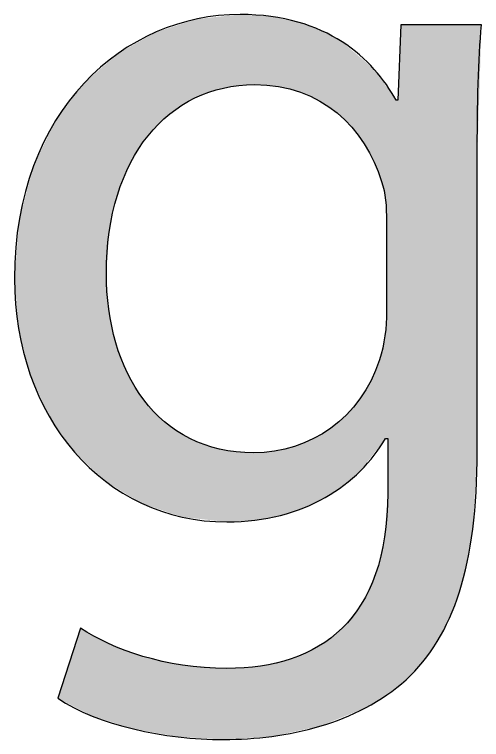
# Model space of a CAD drawing. Extents: x 0 to 360, y -268 to 0.
# Drawn here: x 245.466 to 246.825, y -178.027 to -175.919 of the extents above; entities that cross this region are included whole.
import ezdxf

# ---------------------------------------------------------------- set-up
doc = ezdxf.new("R2010")
doc.units = 0
doc.layers.add('LAYER_1', color=7, linetype='CONTINUOUS')

# ---------------------------------------------------------------- blocks, each defined once
blk = doc.blocks.new('*U265')
at = {"layer": 'LAYER_1', "color": 250}
for points in [[(246.0842, -176.1311), (246.0752, -175.9239), (246.0842, -175.9229)], [(246.1108, -176.1267), (246.0842, -175.9229), (246.1108, -175.9202)], [(246.1185, -176.1254), (246.1108, -175.9202), (246.1185, -175.9194)], [(246.1228, -176.1252), (246.1185, -175.9194), (246.1228, -175.919)], [(246.1648, -176.1229), (246.1648, -175.9217), (246.1653, -176.123)], [(246.1653, -176.123), (246.1653, -175.9217), (246.1819, -176.1243)], [(246.1819, -176.1243), (246.1819, -175.9228), (246.212, -176.1268)], [(245.9762, -176.1698), (245.9553, -175.9454), (245.9762, -175.9388)], [(245.9913, -176.1614), (245.9762, -175.9388), (245.9913, -175.934)], [(245.9982, -176.1586), (245.9913, -175.934), (245.9982, -175.9318)], [(246.0179, -176.1505), (245.9982, -175.9318), (246.0179, -175.9298)], [(246.0316, -176.1448), (246.0179, -175.9298), (246.0316, -175.9284)], [(246.0627, -176.136), (246.0316, -175.9284), (246.0627, -175.9252)], [(246.0741, -176.1327), (246.0627, -175.9252), (246.0741, -175.924)], [(246.0752, -176.1325), (246.0741, -175.924), (246.0752, -175.9239)], [(246.212, -176.1268), (246.212, -175.9248), (246.2149, -176.127)], [(246.2149, -176.127), (246.2149, -175.9254), (246.2229, -176.1277)], [(246.2229, -176.1277), (246.2229, -175.927), (246.2347, -176.1286)], [(246.2347, -176.1286), (246.2347, -175.9294), (246.2401, -176.1301)], [(246.2401, -176.1301), (246.2401, -175.9306), (246.2713, -176.1381)], [(246.2713, -176.1381), (246.2713, -175.937), (246.2811, -176.1407)], [(246.2811, -176.1407), (246.2811, -175.939), (246.2907, -176.1432)], [(246.2907, -176.1432), (246.2907, -175.941), (246.298, -176.145)], [(246.298, -176.145), (246.298, -175.9437), (246.3085, -176.1498)], [(245.9026, -176.2217), (245.8849, -175.9678), (245.9026, -175.9622)], [(245.9178, -176.208), (245.9026, -175.9622), (245.9178, -175.9573)], [(245.9378, -176.1937), (245.9178, -175.9573), (245.9378, -175.951)], [(245.9427, -176.1902), (245.9378, -175.951), (245.9427, -175.9494)], [(245.9533, -176.1826), (245.9427, -175.9494), (245.9533, -175.9461)], [(245.9544, -176.182), (245.9533, -175.9461), (245.9544, -175.9457)], [(245.9553, -176.1815), (245.9544, -175.9457), (245.9553, -175.9454)], [(246.3085, -176.1498), (246.3085, -175.9475), (246.336, -176.1625)], [(246.336, -176.1625), (246.336, -175.9575), (246.3509, -176.1693)], [(246.3509, -176.1693), (246.3509, -175.963), (246.3546, -176.171)], [(246.3546, -176.171), (246.3546, -175.9643), (246.355, -176.1712)], [(246.355, -176.1712), (246.355, -175.9644), (246.3596, -176.1744)], [(246.5906, -177.8648), (246.5817, -176.1679), (246.5906, -175.949)], [(245.8548, -176.2713), (245.8421, -175.9903), (245.8548, -175.9831)], [(245.8707, -176.2536), (245.8548, -175.9831), (245.8707, -175.9742)], [(245.8786, -176.2447), (245.8707, -175.9742), (245.8786, -175.9698)], [(245.8849, -176.2376), (245.8786, -175.9698), (245.8849, -175.9678)], [(246.3596, -176.1744), (246.3596, -175.9661), (246.3701, -176.1816)], [(246.3701, -176.1816), (246.3701, -175.9718), (246.3866, -176.193)], [(246.3866, -176.193), (246.3866, -175.9808), (246.4045, -176.2054)], [(245.8123, -176.3355), (245.8037, -176.0119), (245.8123, -176.0071)], [(245.8168, -176.3278), (245.8123, -176.0071), (245.8168, -176.0045)], [(245.8277, -176.309), (245.8168, -176.0045), (245.8277, -175.9984)], [(245.8359, -176.2976), (245.8277, -175.9984), (245.8359, -175.9938)], [(245.8398, -176.2922), (245.8359, -175.9938), (245.8398, -175.9916)], [(245.8421, -176.289), (245.8398, -175.9916), (245.8421, -175.9903)], [(246.4045, -176.2054), (246.4045, -175.9905), (246.4192, -176.2197)], [(246.4192, -176.2197), (246.4192, -175.9985), (246.4194, -176.2198)], [(246.4194, -176.2198), (246.4194, -175.9986), (246.4248, -176.225)], [(246.4248, -176.225), (246.4248, -176.0032), (246.432, -176.232)], [(245.7829, -176.3955), (245.7676, -176.0322), (245.7829, -176.0236)], [(245.7948, -176.3697), (245.7829, -176.0236), (245.7948, -176.0169)], [(245.8037, -176.3504), (245.7948, -176.0169), (245.8037, -176.0119)], [(246.432, -176.232), (246.432, -176.0093), (246.4475, -176.2471)], [(246.4475, -176.2471), (246.4475, -176.0226), (246.4712, -176.2786)], [(245.7517, -176.4963), (245.7417, -176.0547), (245.7517, -176.046)], [(245.7608, -176.4619), (245.7517, -176.046), (245.7608, -176.0381)], [(245.7655, -176.4442), (245.7608, -176.0381), (245.7655, -176.034)], [(245.7676, -176.4385), (245.7655, -176.034), (245.7676, -176.0322)], [(246.4712, -176.2786), (246.4712, -176.0429), (246.4725, -176.2802)], [(246.4725, -176.2802), (246.4725, -176.0439), (246.4752, -176.2839)], [(246.4752, -176.2839), (246.4752, -176.0463), (246.4835, -176.2949)], [(245.7306, -177.2762), (245.6926, -176.0975), (245.7306, -176.0644)], [(245.7335, -177.278), (245.7306, -176.0644), (245.7335, -176.0619)], [(245.7306, -177.2762), (245.7306, -176.0644), (245.7335, -177.278)], [(245.74, -176.576), (245.7335, -176.0619), (245.74, -176.0562)], [(245.7403, -176.5715), (245.74, -176.0562), (245.7403, -176.0559)], [(245.7417, -176.5516), (245.7403, -176.0559), (245.7417, -176.0547)], [(246.4835, -176.2949), (246.4835, -176.0533), (246.4878, -176.3028)], [(246.4878, -176.3028), (246.4878, -176.057), (246.5035, -176.3316)], [(246.5035, -176.3316), (246.5035, -176.0704), (246.5124, -176.3479)], [(246.5124, -176.3479), (246.5124, -176.078), (246.5129, -176.3491)], [(246.5129, -176.3491), (246.5129, -176.0784), (246.5169, -176.3597)], [(246.5169, -176.3597), (246.5169, -176.0841), (246.5279, -176.3885)], [(245.6926, -177.2404), (245.6686, -176.1184), (245.6926, -176.0975)], [(245.6926, -177.2404), (245.6926, -176.0975), (245.7306, -177.2762)], [(246.5279, -176.3885), (246.5279, -176.0997), (246.5341, -176.4047)], [(246.5341, -176.4047), (246.5341, -176.1085), (246.543, -176.446)], [(245.6584, -177.2081), (245.6403, -176.1556), (245.6584, -176.1319)], [(245.6686, -177.2178), (245.6584, -176.1319), (245.6686, -176.1184)], [(245.6584, -177.2081), (245.6584, -176.1319), (245.6686, -177.2178)], [(245.6686, -177.2178), (245.6686, -176.1184), (245.6926, -177.2404)], [(246.543, -176.446), (246.543, -176.121), (246.544, -176.4504)], [(246.544, -176.4504), (246.544, -176.1223), (246.5458, -176.4588)], [(246.5458, -176.4588), (246.5458, -176.1249), (246.5458, -176.4607)], [(246.5458, -176.4607), (246.5458, -176.125), (246.5486, -176.5217)], [(245.6403, -177.1911), (245.5922, -176.2187), (245.6403, -176.1556)], [(245.6403, -177.1911), (245.6403, -176.1556), (245.6584, -177.2081)], [(245.5922, -177.123), (245.5854, -176.2276), (245.5922, -176.2187)], [(245.5922, -177.123), (245.5922, -176.2187), (245.6403, -177.1911)], [(245.5854, -177.1133), (245.5669, -176.2659), (245.5854, -176.2276)], [(245.5854, -177.1133), (245.5854, -176.2276), (245.5922, -177.123)], [(245.5669, -177.087), (245.5216, -176.3592), (245.5669, -176.2659)], [(245.5669, -177.087), (245.5669, -176.2659), (245.5854, -177.1133)], [(245.5216, -176.9874), (245.5121, -176.3944), (245.5216, -176.3592)], [(245.5216, -176.9874), (245.5216, -176.3592), (245.5669, -177.087)], [(245.5121, -176.9667), (245.4806, -176.5124), (245.5121, -176.3944)], [(245.5121, -176.9667), (245.5121, -176.3944), (245.5216, -176.9874)], [(245.4806, -176.8427), (245.478, -176.5443), (245.4806, -176.5124)], [(245.4806, -176.8427), (245.4806, -176.5124), (245.5121, -176.9667)], [(245.478, -176.8323), (245.4662, -176.6865), (245.478, -176.5443)], [(245.478, -176.8323), (245.478, -176.5443), (245.4806, -176.8427)], [(245.7335, -177.278), (245.7335, -176.6716), (245.74, -177.282)], [(245.74, -177.282), (245.74, -176.7711), (245.7403, -177.2822)], [(245.7403, -177.2822), (245.7403, -176.7758), (245.7417, -177.283)], [(245.7417, -177.283), (245.7417, -176.7823), (245.7517, -177.2891)], [(246.5486, -177.1513), (246.5458, -176.8242), (246.5486, -176.7825)], [(245.7517, -177.2891), (245.7517, -176.83), (245.7608, -177.2946)], [(246.5458, -177.1514), (246.544, -176.8529), (246.5458, -176.8255)], [(246.5458, -177.1513), (246.5458, -176.8255), (246.5458, -176.8242)], [(246.543, -177.1549), (246.5341, -176.8961), (246.543, -176.857)], [(246.544, -177.1537), (246.543, -176.857), (246.544, -176.8529)], [(245.7608, -177.2946), (245.7608, -176.8733), (245.7655, -177.2974)], [(245.7655, -177.2974), (245.7655, -176.8855), (245.7676, -177.2987)], [(245.7676, -177.2987), (245.7676, -176.8909), (245.7829, -177.308)], [(246.5341, -177.1664), (246.5279, -176.9234), (246.5341, -176.8961)], [(245.7829, -177.308), (245.7829, -176.9308), (245.7948, -177.3152)], [(246.5279, -177.1745), (246.5169, -176.9504), (246.5279, -176.9234)], [(246.5169, -177.1887), (246.5129, -176.9603), (246.5169, -176.9504)], [(245.7948, -177.3152), (245.7948, -176.9619), (245.8037, -177.3206)], [(246.5124, -177.1945), (246.5035, -176.9832), (246.5124, -176.9614)], [(246.5129, -177.1939), (246.5124, -176.9614), (246.5129, -176.9603)], [(245.8037, -177.3206), (245.8037, -176.9781), (245.8123, -177.3258)], [(245.8123, -177.3258), (245.8123, -176.9939), (245.8168, -177.3285)], [(246.5035, -177.206), (246.4878, -177.0091), (246.5035, -176.9832)], [(245.8168, -177.3285), (245.8168, -177.0021), (245.8277, -177.3351)], [(245.8277, -177.3351), (245.8277, -177.0181), (245.8359, -177.3401)], [(246.4835, -177.2319), (246.4752, -177.0299), (246.4835, -177.0162)], [(246.4878, -177.2263), (246.4835, -177.0162), (246.4878, -177.0091)], [(245.8359, -177.3401), (245.8359, -177.0302), (245.8398, -177.3414)], [(245.8398, -177.3414), (245.8398, -177.0359), (245.8421, -177.3422)], [(245.8421, -177.3422), (245.8421, -177.0393), (245.8548, -177.3465)], [(246.4712, -177.2473), (246.4475, -177.0643), (246.4712, -177.0364)], [(246.4725, -177.2462), (246.4712, -177.0364), (246.4725, -177.0344)], [(246.4752, -177.2426), (246.4725, -177.0344), (246.4752, -177.0299)], [(245.8548, -177.3465), (245.8548, -177.0544), (245.8707, -177.3519)], [(245.8707, -177.3519), (245.8707, -177.0731), (245.8786, -177.3546)], [(245.8786, -177.3546), (245.8786, -177.0806), (245.8849, -177.3567)], [(246.432, -177.2813), (246.4248, -177.0887), (246.432, -177.0826)], [(246.4475, -177.2678), (246.432, -177.0826), (246.4475, -177.0643)], [(245.8849, -177.3567), (245.8849, -177.0866), (245.9026, -177.3627)], [(245.9026, -177.3627), (245.9026, -177.1034), (245.9178, -177.3679)], [(246.4192, -177.2911), (246.4045, -177.106), (246.4192, -177.0935)], [(246.4194, -177.291), (246.4192, -177.0935), (246.4194, -177.0933)], [(246.4248, -177.2875), (246.4194, -177.0933), (246.4248, -177.0887)], [(245.9178, -177.3679), (245.9178, -177.1147), (245.9378, -177.3746)], [(246.3866, -177.3125), (246.3701, -177.1314), (246.3866, -177.1213)], [(246.4045, -177.3008), (246.3866, -177.1213), (246.4045, -177.106)], [(245.9378, -177.3746), (245.9378, -177.1297), (245.9427, -177.3763)], [(245.9427, -177.3763), (245.9427, -177.1325), (245.9533, -177.3799)], [(245.9533, -177.3799), (245.9533, -177.1387), (245.9544, -177.3802)], [(245.9544, -177.3802), (245.9544, -177.1393), (245.9553, -177.3803)], [(245.9553, -177.3803), (245.9553, -177.1398), (245.9762, -177.3826)], [(246.3509, -177.3326), (246.336, -177.1522), (246.3509, -177.1431)], [(246.3546, -177.3308), (246.3509, -177.1431), (246.3546, -177.1408)], [(246.355, -177.3306), (246.3546, -177.1408), (246.355, -177.1406)], [(246.3596, -177.3284), (246.355, -177.1406), (246.3596, -177.1378)], [(246.3701, -177.3234), (246.3596, -177.1378), (246.3701, -177.1314)], [(245.9762, -177.3826), (245.9762, -177.1519), (245.9913, -177.3842)], [(245.9913, -177.3842), (245.9913, -177.1583), (245.9982, -177.3849)], [(245.9982, -177.3849), (245.9982, -177.1612), (246.0179, -177.3871)], [(246.3085, -177.3529), (246.298, -177.1678), (246.3085, -177.1635)], [(246.336, -177.3397), (246.3085, -177.1635), (246.336, -177.1522)], [(246.0179, -177.3871), (246.0179, -177.1696), (246.0316, -177.3885)], [(246.0316, -177.3885), (246.0316, -177.1736), (246.0627, -177.3919)], [(246.0627, -177.3919), (246.0627, -177.1826), (246.0741, -177.3931)], [(246.0741, -177.3931), (246.0741, -177.1845), (246.0752, -177.3932)], [(246.0752, -177.3932), (246.0752, -177.1847), (246.0842, -177.3942)], [(246.2347, -177.3762), (246.2229, -177.1886), (246.2347, -177.1858)], [(246.2401, -177.3752), (246.2347, -177.1858), (246.2401, -177.1845)], [(246.2713, -177.3651), (246.2401, -177.1845), (246.2713, -177.1771)], [(246.2811, -177.3618), (246.2713, -177.1771), (246.2811, -177.1748)], [(246.2907, -177.3587), (246.2811, -177.1748), (246.2907, -177.1708)], [(246.298, -177.3563), (246.2907, -177.1708), (246.298, -177.1678)], [(246.1648, -177.3893), (246.1621, -177.1933), (246.1648, -177.1931)], [(246.1653, -177.3893), (246.1648, -177.1931), (246.1653, -177.1931)], [(246.1819, -177.3862), (246.1653, -177.1931), (246.1819, -177.1918)], [(246.212, -177.3805), (246.1819, -177.1918), (246.212, -177.1895)], [(246.2149, -177.38), (246.212, -177.1895), (246.2149, -177.1892)], [(246.2229, -177.3785), (246.2149, -177.1892), (246.2229, -177.1886)], [(246.552, -177.8951), (246.5491, -177.3515), (246.552, -177.3103)], [(246.5491, -177.8974), (246.5486, -177.3591), (246.5491, -177.3515)], [(246.5486, -177.8977), (246.5458, -177.3981), (246.5486, -177.3591)], [(246.5458, -177.8994), (246.544, -177.4249), (246.5458, -177.3993)], [(246.5458, -177.8994), (246.5458, -177.3993), (246.5458, -177.3981)], [(246.543, -177.9011), (246.5341, -177.4747), (246.543, -177.4381)], [(246.544, -177.9005), (246.543, -177.4381), (246.544, -177.4249)], [(246.5341, -177.9065), (246.5279, -177.5002), (246.5341, -177.4747)], [(246.5279, -177.9102), (246.5169, -177.5455), (246.5279, -177.5002)], [(246.5169, -177.9169), (246.5129, -177.5541), (246.5169, -177.5455)], [(246.5124, -177.9196), (246.5035, -177.5738), (246.5124, -177.555)], [(246.5129, -177.9193), (246.5124, -177.555), (246.5129, -177.5541)], [(246.5035, -177.925), (246.4878, -177.607), (246.5035, -177.5738)], [(246.4878, -177.9345), (246.4835, -177.6162), (246.4878, -177.607)], [(246.4835, -177.9362), (246.4752, -177.6336), (246.4835, -177.6162)], [(246.4712, -177.9412), (246.4475, -177.6683), (246.4712, -177.6386)], [(246.4725, -177.9407), (246.4712, -177.6386), (246.4725, -177.6371)], [(246.4752, -177.9396), (246.4725, -177.6371), (246.4752, -177.6336)], [(246.4475, -177.9508), (246.432, -177.6877), (246.4475, -177.6683)], [(246.432, -177.9571), (246.4248, -177.6967), (246.432, -177.6877)], [(245.6584, -177.941), (245.6403, -177.7588), (245.6584, -177.703)], [(245.6584, -177.941), (245.6584, -177.703), (245.6686, -177.9462)], [(245.6686, -177.9462), (245.6686, -177.7087), (245.6926, -177.9585)], [(246.4045, -177.9682), (246.3866, -177.7286), (246.4045, -177.7149)], [(246.4192, -177.9623), (246.4045, -177.7149), (246.4192, -177.7036)], [(246.4194, -177.9622), (246.4192, -177.7036), (246.4194, -177.7034)], [(246.4248, -177.96), (246.4194, -177.7034), (246.4248, -177.6967)], [(245.6926, -177.9585), (245.6926, -177.7218), (245.7306, -177.9705)], [(246.3866, -177.9755), (246.3701, -177.7413), (246.3866, -177.7286)], [(245.7306, -177.9705), (245.7306, -177.7427), (245.7335, -177.9714)], [(245.7335, -177.9714), (245.7335, -177.7443), (245.74, -177.9734)], [(245.74, -177.9734), (245.74, -177.7479), (245.7403, -177.9735)], [(245.7403, -177.9735), (245.7403, -177.748), (245.7417, -177.974)], [(245.7417, -177.974), (245.7417, -177.7485), (245.7517, -177.9771)], [(245.7517, -177.9771), (245.7517, -177.7523), (245.7608, -177.98)], [(245.7608, -177.98), (245.7608, -177.7557), (245.7655, -177.9814)], [(245.7655, -177.9814), (245.7655, -177.7574), (245.7676, -177.9821)], [(246.3509, -177.9891), (246.336, -177.7627), (246.3509, -177.756)], [(246.3546, -177.9883), (246.3509, -177.756), (246.3546, -177.7531)], [(246.355, -177.9883), (246.3546, -177.7531), (246.355, -177.7528)], [(246.3596, -177.9864), (246.355, -177.7528), (246.3596, -177.7493)], [(246.3701, -177.9822), (246.3596, -177.7493), (246.3701, -177.7413)], [(245.6403, -177.9317), (245.5922, -177.907), (245.6403, -177.7588)], [(245.6403, -177.9317), (245.6403, -177.7588), (245.6584, -177.941)], [(245.7676, -177.9821), (245.7676, -177.7582), (245.7829, -177.9869)], [(245.7829, -177.9869), (245.7829, -177.7639), (245.7948, -177.9906)], [(245.7948, -177.9906), (245.7948, -177.7683), (245.8037, -177.9934)], [(245.8037, -177.9934), (245.8037, -177.7717), (245.8123, -177.9961)], [(245.8123, -177.9961), (245.8123, -177.7749), (245.8168, -177.9969)], [(245.8168, -177.9969), (245.8168, -177.7766), (245.8277, -177.9988)], [(246.3085, -177.9981), (246.298, -177.78), (246.3085, -177.7753)], [(246.336, -177.9923), (246.3085, -177.7753), (246.336, -177.7627)], [(245.8277, -177.9988), (245.8277, -177.7806), (245.8359, -178.0003)], [(245.8359, -178.0003), (245.8359, -177.7837), (245.8398, -178.001)], [(245.8398, -178.001), (245.8398, -177.7851), (245.8421, -178.0014)], [(245.8421, -178.0014), (245.8421, -177.7857), (245.8548, -178.0036)], [(245.8548, -178.0036), (245.8548, -177.7885), (245.8707, -178.0064)], [(245.8707, -178.0064), (245.8707, -177.792), (245.8786, -178.0078)], [(245.8786, -178.0078), (245.8786, -177.7937), (245.8849, -178.0089)], [(245.8849, -178.0089), (245.8849, -177.7951), (245.9026, -178.012)], [(245.9026, -178.012), (245.9026, -177.799), (245.9178, -178.0147)], [(246.2401, -178.0125), (246.2347, -177.8008), (246.2401, -177.7995)], [(246.2713, -178.0059), (246.2401, -177.7995), (246.2713, -177.7922)], [(246.2811, -178.0038), (246.2713, -177.7922), (246.2811, -177.7877)], [(246.2907, -178.0018), (246.2811, -177.7877), (246.2907, -177.7833)], [(246.298, -178.0003), (246.2907, -177.7833), (246.298, -177.78)], [(245.9178, -178.0147), (245.9178, -177.8023), (245.9378, -178.0182)], [(245.9378, -178.0182), (245.9378, -177.8067), (245.9427, -178.0191)], [(245.9427, -178.0191), (245.9427, -177.8078), (245.9533, -178.0197)], [(245.9533, -178.0197), (245.9533, -177.8101), (245.9544, -178.0198)], [(245.9544, -178.0198), (245.9544, -177.8104), (245.9553, -178.0198)], [(245.9553, -178.0198), (245.9553, -177.8106), (245.9762, -178.021)], [(245.9762, -178.021), (245.9762, -177.8121), (245.9913, -178.0219)], [(245.9913, -178.0219), (245.9913, -177.8132), (245.9982, -178.0223)], [(245.9982, -178.0223), (245.9982, -177.8137), (246.0179, -178.0235)], [(246.0179, -178.0235), (246.0179, -177.8151), (246.0316, -178.0243)], [(246.0316, -178.0243), (246.0316, -177.8161), (246.0627, -178.0261)], [(246.0627, -178.0261), (246.0627, -177.8184), (246.0741, -178.0268)], [(246.0741, -178.0268), (246.0741, -177.8192), (246.0752, -178.0269)], [(246.1108, -178.0246), (246.0842, -177.82), (246.1108, -177.8181)], [(246.1185, -178.0241), (246.1108, -177.8181), (246.1185, -177.8176)], [(246.1228, -178.0238), (246.1185, -177.8176), (246.1228, -177.8173)], [(246.1621, -178.0212), (246.1228, -177.8173), (246.1621, -177.8146)], [(246.1648, -178.0211), (246.1621, -177.8146), (246.1648, -177.8144)], [(246.1653, -178.021), (246.1648, -177.8144), (246.1653, -177.8144)], [(246.1819, -178.02), (246.1653, -177.8144), (246.1819, -177.8132)], [(246.212, -178.018), (246.1819, -177.8132), (246.212, -177.8061)], [(246.2149, -178.0178), (246.212, -177.8061), (246.2149, -177.8054)], [(246.2229, -178.0161), (246.2149, -177.8054), (246.2229, -177.8036)], [(246.2347, -178.0136), (246.2229, -177.8036), (246.2347, -177.8008)]]:
    blk.add_solid(points, dxfattribs=at)
at = {"layer": 'LAYER_1', "color": 250, "extrusion": (0, 0, -1)}
for points in [[(-246.0842, -176.1311), (-246.0842, -175.9229), (-246.1108, -176.1267)], [(-246.1108, -176.1267), (-246.1108, -175.9202), (-246.1185, -176.1254)], [(-246.1185, -176.1254), (-246.1185, -175.9194), (-246.1228, -176.1252)], [(-246.1228, -176.1252), (-246.1228, -175.919), (-246.1621, -176.1231)], [(-246.1621, -176.1231), (-246.1228, -175.919), (-246.1621, -175.9215)], [(-246.1621, -176.1231), (-246.1621, -175.9215), (-246.1648, -176.1229)], [(-246.1648, -176.1229), (-246.1621, -175.9215), (-246.1648, -175.9217)], [(-246.1653, -176.123), (-246.1648, -175.9217), (-246.1653, -175.9217)], [(-246.1819, -176.1243), (-246.1653, -175.9217), (-246.1819, -175.9228)], [(-246.212, -176.1268), (-246.1819, -175.9228), (-246.212, -175.9248)], [(-245.9762, -176.1698), (-245.9762, -175.9388), (-245.9913, -176.1614)], [(-245.9913, -176.1614), (-245.9913, -175.934), (-245.9982, -176.1586)], [(-245.9982, -176.1586), (-245.9982, -175.9318), (-246.0179, -176.1505)], [(-246.0179, -176.1505), (-246.0179, -175.9298), (-246.0316, -176.1448)], [(-246.0316, -176.1448), (-246.0316, -175.9284), (-246.0627, -176.136)], [(-246.0627, -176.136), (-246.0627, -175.9252), (-246.0741, -176.1327)], [(-246.0741, -176.1327), (-246.0741, -175.924), (-246.0752, -176.1325)], [(-246.0752, -176.1325), (-246.0752, -175.9239), (-246.0842, -176.1311)], [(-246.2149, -176.127), (-246.212, -175.9248), (-246.2149, -175.9254)], [(-246.2229, -176.1277), (-246.2149, -175.9254), (-246.2229, -175.927)], [(-246.2347, -176.1286), (-246.2229, -175.927), (-246.2347, -175.9294)], [(-246.2401, -176.1301), (-246.2347, -175.9294), (-246.2401, -175.9306)], [(-246.2713, -176.1381), (-246.2401, -175.9306), (-246.2713, -175.937)], [(-246.2811, -176.1407), (-246.2713, -175.937), (-246.2811, -175.939)], [(-246.2907, -176.1432), (-246.2811, -175.939), (-246.2907, -175.941)], [(-246.298, -176.145), (-246.2907, -175.941), (-246.298, -175.9437)], [(-246.3085, -176.1498), (-246.298, -175.9437), (-246.3085, -175.9475)], [(-245.9026, -176.2217), (-245.9026, -175.9622), (-245.9178, -176.208)], [(-245.9178, -176.208), (-245.9178, -175.9573), (-245.9378, -176.1937)], [(-245.9378, -176.1937), (-245.9378, -175.951), (-245.9427, -176.1902)], [(-245.9427, -176.1902), (-245.9427, -175.9494), (-245.9533, -176.1826)], [(-245.9533, -176.1826), (-245.9533, -175.9461), (-245.9544, -176.182)], [(-245.9544, -176.182), (-245.9544, -175.9457), (-245.9553, -176.1815)], [(-245.9553, -176.1815), (-245.9553, -175.9454), (-245.9762, -176.1698)], [(-246.336, -176.1625), (-246.3085, -175.9475), (-246.336, -175.9575)], [(-246.3509, -176.1693), (-246.336, -175.9575), (-246.3509, -175.963)], [(-246.3546, -176.171), (-246.3509, -175.963), (-246.3546, -175.9643)], [(-246.355, -176.1712), (-246.3546, -175.9643), (-246.355, -175.9644)], [(-246.3596, -176.1744), (-246.355, -175.9644), (-246.3596, -175.9661)], [(-246.5906, -177.8648), (-246.5906, -175.949), (-246.6058, -177.8529)], [(-246.6058, -177.8529), (-246.5906, -175.949), (-246.6058, -175.949)], [(-246.6058, -177.8529), (-246.6058, -175.949), (-246.6542, -177.8011)], [(-246.6542, -177.8011), (-246.6058, -175.949), (-246.6542, -175.949)], [(-246.6542, -177.8011), (-246.6542, -175.949), (-246.6962, -177.7418)], [(-246.6962, -177.7418), (-246.6542, -175.949), (-246.6962, -175.949)], [(-246.6962, -177.7418), (-246.6962, -175.949), (-246.7318, -177.6742)], [(-246.7318, -177.6742), (-246.6962, -175.949), (-246.7318, -175.949)], [(-246.7318, -177.6742), (-246.7318, -175.949), (-246.7608, -177.5977)], [(-246.7608, -177.5977), (-246.7318, -175.949), (-246.7608, -175.949)], [(-246.7608, -177.5977), (-246.7608, -175.949), (-246.7834, -177.5115)], [(-246.7834, -177.5115), (-246.7608, -175.949), (-246.7834, -175.949)], [(-246.7834, -177.5115), (-246.7834, -175.949), (-246.7996, -177.4149)], [(-246.7996, -177.4149), (-246.7834, -175.949), (-246.7996, -175.949)], [(-246.7996, -177.4149), (-246.7996, -175.949), (-246.8125, -177.1873)], [(-246.8125, -177.1873), (-246.7996, -175.949), (-246.8125, -175.949)], [(-246.8125, -176.3448), (-246.8125, -175.949), (-246.8249, -175.949)], [(-245.8548, -176.2713), (-245.8548, -175.9831), (-245.8707, -176.2536)], [(-245.8707, -176.2536), (-245.8707, -175.9742), (-245.8786, -176.2447)], [(-245.8786, -176.2447), (-245.8786, -175.9698), (-245.8849, -176.2376)], [(-245.8849, -176.2376), (-245.8849, -175.9678), (-245.9026, -176.2217)], [(-246.3701, -176.1816), (-246.3596, -175.9661), (-246.3701, -175.9718)], [(-246.3866, -176.193), (-246.3701, -175.9718), (-246.3866, -175.9808)], [(-246.4045, -176.2054), (-246.3866, -175.9808), (-246.4045, -175.9905)], [(-245.8123, -176.3355), (-245.8123, -176.0071), (-245.8168, -176.3278)], [(-245.8168, -176.3278), (-245.8168, -176.0045), (-245.8277, -176.309)], [(-245.8277, -176.309), (-245.8277, -175.9984), (-245.8359, -176.2976)], [(-245.8359, -176.2976), (-245.8359, -175.9938), (-245.8398, -176.2922)], [(-245.8398, -176.2922), (-245.8398, -175.9916), (-245.8421, -176.289)], [(-245.8421, -176.289), (-245.8421, -175.9903), (-245.8548, -176.2713)], [(-246.4192, -176.2197), (-246.4045, -175.9905), (-246.4192, -175.9985)], [(-246.4194, -176.2198), (-246.4192, -175.9985), (-246.4194, -175.9986)], [(-246.4248, -176.225), (-246.4194, -175.9986), (-246.4248, -176.0032)], [(-246.432, -176.232), (-246.4248, -176.0032), (-246.432, -176.0093)], [(-245.7829, -176.3955), (-245.7829, -176.0236), (-245.7948, -176.3697)], [(-245.7948, -176.3697), (-245.7948, -176.0169), (-245.8037, -176.3504)], [(-245.8037, -176.3504), (-245.8037, -176.0119), (-245.8123, -176.3355)], [(-246.4475, -176.2471), (-246.432, -176.0093), (-246.4475, -176.0226)], [(-246.4712, -176.2786), (-246.4475, -176.0226), (-246.4712, -176.0429)], [(-245.7517, -176.4963), (-245.7517, -176.046), (-245.7608, -176.4619)], [(-245.7608, -176.4619), (-245.7608, -176.0381), (-245.7655, -176.4442)], [(-245.7655, -176.4442), (-245.7655, -176.034), (-245.7676, -176.4385)], [(-245.7676, -176.4385), (-245.7676, -176.0322), (-245.7829, -176.3955)], [(-246.4725, -176.2802), (-246.4712, -176.0429), (-246.4725, -176.0439)], [(-246.4752, -176.2839), (-246.4725, -176.0439), (-246.4752, -176.0463)], [(-246.4835, -176.2949), (-246.4752, -176.0463), (-246.4835, -176.0533)], [(-245.7335, -176.6716), (-245.7335, -176.0619), (-245.74, -176.576)], [(-245.74, -176.576), (-245.74, -176.0562), (-245.7403, -176.5715)], [(-245.7403, -176.5715), (-245.7403, -176.0559), (-245.7417, -176.5516)], [(-245.7417, -176.5516), (-245.7417, -176.0547), (-245.7517, -176.4963)], [(-246.4878, -176.3028), (-246.4835, -176.0533), (-246.4878, -176.057)], [(-246.5035, -176.3316), (-246.4878, -176.057), (-246.5035, -176.0704)], [(-246.5124, -176.3479), (-246.5035, -176.0704), (-246.5124, -176.078)], [(-246.5129, -176.3491), (-246.5124, -176.078), (-246.5129, -176.0784)], [(-246.5169, -176.3597), (-246.5129, -176.0784), (-246.5169, -176.0841)], [(-246.5279, -176.3885), (-246.5169, -176.0841), (-246.5279, -176.0997)], [(-246.5341, -176.4047), (-246.5279, -176.0997), (-246.5341, -176.1085)], [(-246.543, -176.446), (-246.5341, -176.1085), (-246.543, -176.121)], [(-246.544, -176.4504), (-246.543, -176.121), (-246.544, -176.1223)], [(-246.5458, -176.4588), (-246.544, -176.1223), (-246.5458, -176.1249)], [(-246.5458, -176.4607), (-246.5458, -176.1249), (-246.5458, -176.125)], [(-246.5486, -176.5217), (-246.5458, -176.125), (-246.5486, -176.1289)], [(-246.5486, -177.1513), (-246.5486, -176.1289), (-246.5491, -177.1513)], [(-246.5491, -177.1513), (-246.5486, -176.1289), (-246.5491, -176.1297)], [(-246.5491, -177.1513), (-246.5491, -176.1297), (-246.552, -177.1513)], [(-246.552, -177.1513), (-246.5491, -176.1297), (-246.552, -176.1338)], [(-246.552, -177.8951), (-246.552, -176.1338), (-246.5762, -177.8762)], [(-246.5762, -177.8762), (-246.552, -176.1338), (-246.5762, -176.1679)], [(-246.5762, -177.8762), (-246.5762, -176.1679), (-246.5817, -177.8718)], [(-246.5817, -177.8718), (-246.5762, -176.1679), (-246.5817, -176.1679)], [(-246.5817, -177.8718), (-246.5817, -176.1679), (-246.5906, -177.8648)], [(-245.74, -177.282), (-245.7335, -176.6716), (-245.74, -176.7711)], [(-245.7403, -177.2822), (-245.74, -176.7711), (-245.7403, -176.7758)], [(-245.7417, -177.283), (-245.7403, -176.7758), (-245.7417, -176.7823)], [(-245.7517, -177.2891), (-245.7417, -176.7823), (-245.7517, -176.83)], [(-245.7608, -177.2946), (-245.7517, -176.83), (-245.7608, -176.8733)], [(-246.5458, -177.1513), (-246.5458, -176.8242), (-246.5486, -177.1513)], [(-246.5458, -177.1514), (-246.5458, -176.8255), (-246.5458, -177.1513)], [(-246.543, -177.1549), (-246.543, -176.857), (-246.544, -177.1537)], [(-246.544, -177.1537), (-246.544, -176.8529), (-246.5458, -177.1514)], [(-245.7655, -177.2974), (-245.7608, -176.8733), (-245.7655, -176.8855)], [(-245.7676, -177.2987), (-245.7655, -176.8855), (-245.7676, -176.8909)], [(-245.7829, -177.308), (-245.7676, -176.8909), (-245.7829, -176.9308)], [(-246.5341, -177.1664), (-246.5341, -176.8961), (-246.543, -177.1549)], [(-245.7948, -177.3152), (-245.7829, -176.9308), (-245.7948, -176.9619)], [(-246.5279, -177.1745), (-246.5279, -176.9234), (-246.5341, -177.1664)], [(-246.5169, -177.1887), (-246.5169, -176.9504), (-246.5279, -177.1745)], [(-245.8037, -177.3206), (-245.7948, -176.9619), (-245.8037, -176.9781)], [(-246.5124, -177.1945), (-246.5124, -176.9614), (-246.5129, -177.1939)], [(-246.5129, -177.1939), (-246.5129, -176.9603), (-246.5169, -177.1887)], [(-245.8123, -177.3258), (-245.8037, -176.9781), (-245.8123, -176.9939)], [(-245.8168, -177.3285), (-245.8123, -176.9939), (-245.8168, -177.0021)], [(-246.5035, -177.206), (-246.5035, -176.9832), (-246.5124, -177.1945)], [(-245.8277, -177.3351), (-245.8168, -177.0021), (-245.8277, -177.0181)], [(-245.8359, -177.3401), (-245.8277, -177.0181), (-245.8359, -177.0302)], [(-246.4835, -177.2319), (-246.4835, -177.0162), (-246.4878, -177.2263)], [(-246.4878, -177.2263), (-246.4878, -177.0091), (-246.5035, -177.206)], [(-245.8398, -177.3414), (-245.8359, -177.0302), (-245.8398, -177.0359)], [(-245.8421, -177.3422), (-245.8398, -177.0359), (-245.8421, -177.0393)], [(-245.8548, -177.3465), (-245.8421, -177.0393), (-245.8548, -177.0544)], [(-246.4712, -177.2473), (-246.4712, -177.0364), (-246.4725, -177.2462)], [(-246.4725, -177.2462), (-246.4725, -177.0344), (-246.4752, -177.2426)], [(-246.4752, -177.2426), (-246.4752, -177.0299), (-246.4835, -177.2319)], [(-245.8707, -177.3519), (-245.8548, -177.0544), (-245.8707, -177.0731)], [(-245.8786, -177.3546), (-245.8707, -177.0731), (-245.8786, -177.0806)], [(-245.8849, -177.3567), (-245.8786, -177.0806), (-245.8849, -177.0866)], [(-246.432, -177.2813), (-246.432, -177.0826), (-246.4475, -177.2678)], [(-246.4475, -177.2678), (-246.4475, -177.0643), (-246.4712, -177.2473)], [(-245.9026, -177.3627), (-245.8849, -177.0866), (-245.9026, -177.1034)], [(-245.9178, -177.3679), (-245.9026, -177.1034), (-245.9178, -177.1147)], [(-246.4192, -177.2911), (-246.4192, -177.0935), (-246.4194, -177.291)], [(-246.4194, -177.291), (-246.4194, -177.0933), (-246.4248, -177.2875)], [(-246.4248, -177.2875), (-246.4248, -177.0887), (-246.432, -177.2813)], [(-245.9378, -177.3746), (-245.9178, -177.1147), (-245.9378, -177.1297)], [(-246.3866, -177.3125), (-246.3866, -177.1213), (-246.4045, -177.3008)], [(-246.4045, -177.3008), (-246.4045, -177.106), (-246.4192, -177.2911)], [(-245.9427, -177.3763), (-245.9378, -177.1297), (-245.9427, -177.1325)], [(-245.9533, -177.3799), (-245.9427, -177.1325), (-245.9533, -177.1387)], [(-245.9544, -177.3802), (-245.9533, -177.1387), (-245.9544, -177.1393)], [(-245.9553, -177.3803), (-245.9544, -177.1393), (-245.9553, -177.1398)], [(-245.9762, -177.3826), (-245.9553, -177.1398), (-245.9762, -177.1519)], [(-246.3509, -177.3326), (-246.3509, -177.1431), (-246.3546, -177.3308)], [(-246.3546, -177.3308), (-246.3546, -177.1408), (-246.355, -177.3306)], [(-246.355, -177.3306), (-246.355, -177.1406), (-246.3596, -177.3284)], [(-246.3596, -177.3284), (-246.3596, -177.1378), (-246.3701, -177.3234)], [(-246.3701, -177.3234), (-246.3701, -177.1314), (-246.3866, -177.3125)], [(-245.9913, -177.3842), (-245.9762, -177.1519), (-245.9913, -177.1583)], [(-245.9982, -177.3849), (-245.9913, -177.1583), (-245.9982, -177.1612)], [(-246.0179, -177.3871), (-245.9982, -177.1612), (-246.0179, -177.1696)], [(-246.3085, -177.3529), (-246.3085, -177.1635), (-246.336, -177.3397)], [(-246.336, -177.3397), (-246.336, -177.1522), (-246.3509, -177.3326)], [(-246.0316, -177.3885), (-246.0179, -177.1696), (-246.0316, -177.1736)], [(-246.0627, -177.3919), (-246.0316, -177.1736), (-246.0627, -177.1826)], [(-246.0741, -177.3931), (-246.0627, -177.1826), (-246.0741, -177.1845)], [(-246.0752, -177.3932), (-246.0741, -177.1845), (-246.0752, -177.1847)], [(-246.0842, -177.3942), (-246.0752, -177.1847), (-246.0842, -177.1862)], [(-246.0842, -177.3942), (-246.0842, -177.1862), (-246.1108, -177.3926)], [(-246.1108, -177.3926), (-246.0842, -177.1862), (-246.1108, -177.1906)], [(-246.2347, -177.3762), (-246.2347, -177.1858), (-246.2401, -177.3752)], [(-246.2401, -177.3752), (-246.2401, -177.1845), (-246.2713, -177.3651)], [(-246.2713, -177.3651), (-246.2713, -177.1771), (-246.2811, -177.3618)], [(-246.2811, -177.3618), (-246.2811, -177.1748), (-246.2907, -177.3587)], [(-246.2907, -177.3587), (-246.2907, -177.1708), (-246.298, -177.3563)], [(-246.298, -177.3563), (-246.298, -177.1678), (-246.3085, -177.3529)], [(-246.1108, -177.3926), (-246.1108, -177.1906), (-246.1185, -177.3921)], [(-246.1185, -177.3921), (-246.1108, -177.1906), (-246.1185, -177.191)], [(-246.1185, -177.3921), (-246.1185, -177.191), (-246.1228, -177.3918)], [(-246.1228, -177.3918), (-246.1185, -177.191), (-246.1228, -177.1912)], [(-246.1228, -177.3918), (-246.1228, -177.1912), (-246.1621, -177.3895)], [(-246.1621, -177.3895), (-246.1228, -177.1912), (-246.1621, -177.1933)], [(-246.1621, -177.3895), (-246.1621, -177.1933), (-246.1648, -177.3893)], [(-246.1648, -177.3893), (-246.1648, -177.1931), (-246.1653, -177.3893)], [(-246.1653, -177.3893), (-246.1653, -177.1931), (-246.1819, -177.3862)], [(-246.1819, -177.3862), (-246.1819, -177.1918), (-246.212, -177.3805)], [(-246.212, -177.3805), (-246.212, -177.1895), (-246.2149, -177.38)], [(-246.2149, -177.38), (-246.2149, -177.1892), (-246.2229, -177.3785)], [(-246.2229, -177.3785), (-246.2229, -177.1886), (-246.2347, -177.3762)], [(-246.5491, -177.8974), (-246.5491, -177.3515), (-246.552, -177.8951)], [(-246.5486, -177.8977), (-246.5486, -177.3591), (-246.5491, -177.8974)], [(-246.5458, -177.8994), (-246.5458, -177.3981), (-246.5486, -177.8977)], [(-246.5458, -177.8994), (-246.5458, -177.3993), (-246.5458, -177.8994)], [(-246.543, -177.9011), (-246.543, -177.4381), (-246.544, -177.9005)], [(-246.544, -177.9005), (-246.544, -177.4249), (-246.5458, -177.8994)], [(-246.5341, -177.9065), (-246.5341, -177.4747), (-246.543, -177.9011)], [(-246.5279, -177.9102), (-246.5279, -177.5002), (-246.5341, -177.9065)], [(-246.5169, -177.9169), (-246.5169, -177.5455), (-246.5279, -177.9102)], [(-246.5124, -177.9196), (-246.5124, -177.555), (-246.5129, -177.9193)], [(-246.5129, -177.9193), (-246.5129, -177.5541), (-246.5169, -177.9169)], [(-246.5035, -177.925), (-246.5035, -177.5738), (-246.5124, -177.9196)], [(-246.4878, -177.9345), (-246.4878, -177.607), (-246.5035, -177.925)], [(-246.4835, -177.9362), (-246.4835, -177.6162), (-246.4878, -177.9345)], [(-246.4712, -177.9412), (-246.4712, -177.6386), (-246.4725, -177.9407)], [(-246.4725, -177.9407), (-246.4725, -177.6371), (-246.4752, -177.9396)], [(-246.4752, -177.9396), (-246.4752, -177.6336), (-246.4835, -177.9362)], [(-246.4475, -177.9508), (-246.4475, -177.6683), (-246.4712, -177.9412)], [(-246.432, -177.9571), (-246.432, -177.6877), (-246.4475, -177.9508)], [(-245.6686, -177.9462), (-245.6584, -177.703), (-245.6686, -177.7087)], [(-245.6926, -177.9585), (-245.6686, -177.7087), (-245.6926, -177.7218)], [(-246.4045, -177.9682), (-246.4045, -177.7149), (-246.4192, -177.9623)], [(-246.4192, -177.9623), (-246.4192, -177.7036), (-246.4194, -177.9622)], [(-246.4194, -177.9622), (-246.4194, -177.7034), (-246.4248, -177.96)], [(-246.4248, -177.96), (-246.4248, -177.6967), (-246.432, -177.9571)], [(-245.7306, -177.9705), (-245.6926, -177.7218), (-245.7306, -177.7427)], [(-246.3866, -177.9755), (-246.3866, -177.7286), (-246.4045, -177.9682)], [(-245.7335, -177.9714), (-245.7306, -177.7427), (-245.7335, -177.7443)], [(-245.74, -177.9734), (-245.7335, -177.7443), (-245.74, -177.7479)], [(-245.7403, -177.9735), (-245.74, -177.7479), (-245.7403, -177.748)], [(-245.7417, -177.974), (-245.7403, -177.748), (-245.7417, -177.7485)], [(-245.7517, -177.9771), (-245.7417, -177.7485), (-245.7517, -177.7523)], [(-245.7608, -177.98), (-245.7517, -177.7523), (-245.7608, -177.7557)], [(-245.7655, -177.9814), (-245.7608, -177.7557), (-245.7655, -177.7574)], [(-245.7676, -177.9821), (-245.7655, -177.7574), (-245.7676, -177.7582)], [(-246.3509, -177.9891), (-246.3509, -177.756), (-246.3546, -177.9883)], [(-246.3546, -177.9883), (-246.3546, -177.7531), (-246.355, -177.9883)], [(-246.355, -177.9883), (-246.355, -177.7528), (-246.3596, -177.9864)], [(-246.3596, -177.9864), (-246.3596, -177.7493), (-246.3701, -177.9822)], [(-246.3701, -177.9822), (-246.3701, -177.7413), (-246.3866, -177.9755)], [(-245.7829, -177.9869), (-245.7676, -177.7582), (-245.7829, -177.7639)], [(-245.7948, -177.9906), (-245.7829, -177.7639), (-245.7948, -177.7683)], [(-245.8037, -177.9934), (-245.7948, -177.7683), (-245.8037, -177.7717)], [(-245.8123, -177.9961), (-245.8037, -177.7717), (-245.8123, -177.7749)], [(-245.8168, -177.9969), (-245.8123, -177.7749), (-245.8168, -177.7766)], [(-245.8277, -177.9988), (-245.8168, -177.7766), (-245.8277, -177.7806)], [(-246.3085, -177.9981), (-246.3085, -177.7753), (-246.336, -177.9923)], [(-246.336, -177.9923), (-246.336, -177.7627), (-246.3509, -177.9891)], [(-245.8359, -178.0003), (-245.8277, -177.7806), (-245.8359, -177.7837)], [(-245.8398, -178.001), (-245.8359, -177.7837), (-245.8398, -177.7851)], [(-245.8421, -178.0014), (-245.8398, -177.7851), (-245.8421, -177.7857)], [(-245.8548, -178.0036), (-245.8421, -177.7857), (-245.8548, -177.7885)], [(-245.8707, -178.0064), (-245.8548, -177.7885), (-245.8707, -177.792)], [(-245.8786, -178.0078), (-245.8707, -177.792), (-245.8786, -177.7937)], [(-245.8849, -178.0089), (-245.8786, -177.7937), (-245.8849, -177.7951)], [(-245.9026, -178.012), (-245.8849, -177.7951), (-245.9026, -177.799)], [(-245.9178, -178.0147), (-245.9026, -177.799), (-245.9178, -177.8023)], [(-246.2401, -178.0125), (-246.2401, -177.7995), (-246.2713, -178.0059)], [(-246.2713, -178.0059), (-246.2713, -177.7922), (-246.2811, -178.0038)], [(-246.2811, -178.0038), (-246.2811, -177.7877), (-246.2907, -178.0018)], [(-246.2907, -178.0018), (-246.2907, -177.7833), (-246.298, -178.0003)], [(-246.298, -178.0003), (-246.298, -177.78), (-246.3085, -177.9981)], [(-245.9378, -178.0182), (-245.9178, -177.8023), (-245.9378, -177.8067)], [(-245.9427, -178.0191), (-245.9378, -177.8067), (-245.9427, -177.8078)], [(-245.9533, -178.0197), (-245.9427, -177.8078), (-245.9533, -177.8101)], [(-245.9544, -178.0198), (-245.9533, -177.8101), (-245.9544, -177.8104)], [(-245.9553, -178.0198), (-245.9544, -177.8104), (-245.9553, -177.8106)], [(-245.9762, -178.021), (-245.9553, -177.8106), (-245.9762, -177.8121)], [(-245.9913, -178.0219), (-245.9762, -177.8121), (-245.9913, -177.8132)], [(-245.9982, -178.0223), (-245.9913, -177.8132), (-245.9982, -177.8137)], [(-246.0179, -178.0235), (-245.9982, -177.8137), (-246.0179, -177.8151)], [(-246.0316, -178.0243), (-246.0179, -177.8151), (-246.0316, -177.8161)], [(-246.0627, -178.0261), (-246.0316, -177.8161), (-246.0627, -177.8184)], [(-246.0741, -178.0268), (-246.0627, -177.8184), (-246.0741, -177.8192)], [(-246.0752, -178.0269), (-246.0741, -177.8192), (-246.0752, -177.8193)], [(-246.0752, -178.0269), (-246.0752, -177.8193), (-246.0842, -178.0263)], [(-246.0842, -178.0263), (-246.0752, -177.8193), (-246.0842, -177.82)], [(-246.0842, -178.0263), (-246.0842, -177.82), (-246.1108, -178.0246)], [(-246.1108, -178.0246), (-246.1108, -177.8181), (-246.1185, -178.0241)], [(-246.1185, -178.0241), (-246.1185, -177.8176), (-246.1228, -178.0238)], [(-246.1228, -178.0238), (-246.1228, -177.8173), (-246.1621, -178.0212)], [(-246.1621, -178.0212), (-246.1621, -177.8146), (-246.1648, -178.0211)], [(-246.1648, -178.0211), (-246.1648, -177.8144), (-246.1653, -178.021)], [(-246.1653, -178.021), (-246.1653, -177.8144), (-246.1819, -178.02)], [(-246.1819, -178.02), (-246.1819, -177.8132), (-246.212, -178.018)], [(-246.212, -178.018), (-246.212, -177.8061), (-246.2149, -178.0178)], [(-246.2149, -178.0178), (-246.2149, -177.8054), (-246.2229, -178.0161)], [(-246.2229, -178.0161), (-246.2229, -177.8036), (-246.2347, -178.0136)], [(-246.2347, -178.0136), (-246.2347, -177.8008), (-246.2401, -178.0125)]]:
    blk.add_solid(points, dxfattribs=at)
blk = doc.blocks.new('BLOCK_30')
at = {"layer": 'LAYER_1'}
for points, knots in [([(246.8125, -177.1873), (246.8125, -177.5232), (246.7436, -177.724), (246.6058, -177.8529), (246.4618, -177.9819), (246.2578, -178.0269), (246.0752, -178.0269), (245.9009, -178.0269), (245.7094, -177.9848), (245.5922, -177.907), (245.5922, -177.907), (245.6584, -177.703), (245.6584, -177.703), (245.7542, -177.7661), (245.9044, -177.82), (246.0842, -177.82), (246.3543, -177.82), (246.552, -177.6791), (246.552, -177.3103), (246.552, -177.3103), (246.552, -177.1513), (246.552, -177.1513), (246.552, -177.1513), (246.5458, -177.1513), (246.5458, -177.1513), (246.468, -177.2863), (246.3088, -177.3942), (246.0842, -177.3942), (245.7245, -177.3942), (245.4662, -177.0884), (245.4662, -176.6865), (245.4662, -176.1949), (245.7872, -175.919), (246.1228, -175.919), (246.375, -175.919), (246.51, -176.048), (246.5762, -176.1679), (246.5762, -176.1679), (246.5817, -176.1679), (246.5817, -176.1679), (246.5817, -176.1679), (246.5906, -175.949), (246.5906, -175.949), (246.5906, -175.949), (246.8249, -175.949), (246.8249, -175.949), (246.8159, -176.0509), (246.8125, -176.1708), (246.8125, -176.3448), (246.8125, -176.3448), (246.8125, -177.1873), (246.8125, -177.1873)], [0, 0, 0, 0, 1, 1, 1, 2, 2, 2, 3, 3, 3, 4, 4, 4, 5, 5, 5, 6, 6, 6, 7, 7, 7, 8, 8, 8, 9, 9, 9, 10, 10, 10, 11, 11, 11, 12, 12, 12, 13, 13, 13, 14, 14, 14, 15, 15, 15, 16, 16, 16, 17, 17, 17, 17]), ([(246.5486, -176.5217), (246.5486, -176.4767), (246.5458, -176.4378), (246.5341, -176.4047), (246.4859, -176.2488), (246.3598, -176.1229), (246.1648, -176.1229), (245.9133, -176.1229), (245.7335, -176.3358), (245.7335, -176.6716), (245.7335, -176.9565), (245.8803, -177.1933), (246.1621, -177.1933), (246.3267, -177.1933), (246.4742, -177.0913), (246.5279, -176.9234), (246.5431, -176.8784), (246.5486, -176.8274), (246.5486, -176.7825), (246.5486, -176.7825), (246.5486, -176.5217), (246.5486, -176.5217)], [0, 0, 0, 0, 1, 1, 1, 2, 2, 2, 3, 3, 3, 4, 4, 4, 5, 5, 5, 6, 6, 6, 7, 7, 7, 7])]:
    blk.add_open_spline(points, degree=3, knots=knots, dxfattribs=at)
at = {"layer": 'LAYER_1', "color": 250}
blk.add_blockref('*U265', (0, 0), dxfattribs=at)
blk = doc.blocks.new('BLOCK_20')
at = {"layer": 'LAYER_1'}
blk.add_blockref('BLOCK_30', (0, 0), dxfattribs=at)
blk = doc.blocks.new('BLOCK_17')
at = {"layer": 'LAYER_1'}
blk.add_blockref('BLOCK_20', (0, 0), dxfattribs=at)

msp = doc.modelspace()

# ---------------------------------------------------------------- block references
at = {"layer": 'LAYER_1'}
msp.add_blockref('BLOCK_17', (0, 0), dxfattribs=at)

doc.saveas('drawing.dxf')
